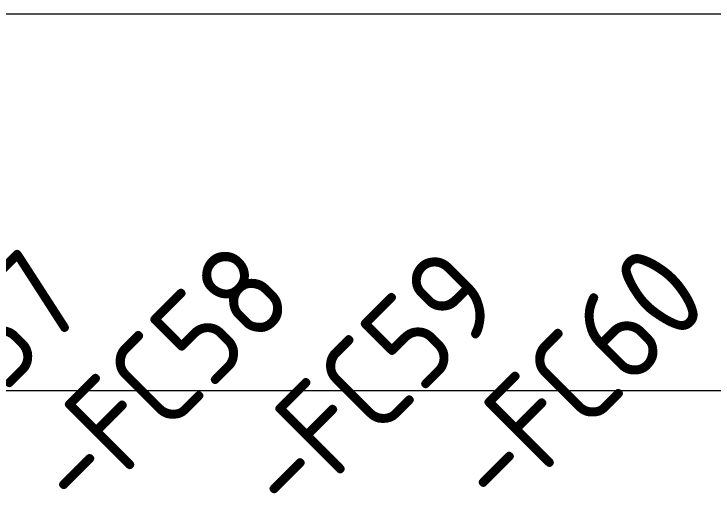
# Model space of a CAD drawing. Header units: millimetres. Extents: x 1359 to 3577, y 1336 to 3557.
# Drawn here: x 3059.3 to 3207.9, y 2779.4 to 2881.6 of the extents above; entities that cross this region are included whole.
import ezdxf
from ezdxf.enums import TextEntityAlignment as Align

# ---------------------------------------------------------------- set-up
doc = ezdxf.new("R2010")
doc.units = ezdxf.units.MM
doc.layers.add('002-PI-Kabelska kanalica', color=150, linetype='Continuous')
doc.styles.add('PI0', font='isocpeur.ttf', dxfattribs={"width": 0.9})

msp = doc.modelspace()

# ---------------------------------------------------------------- linework, layer by layer
at = {"layer": '002-PI-Kabelska kanalica', "color": 0, "linetype": 'ByBlock', "lineweight": 0}
for p, q in [((2516.57, 2881.56), (3332.57, 2881.56)), ((2516.57, 2801.56), (3332.57, 2801.56))]:
    msp.add_line(p, q, dxfattribs=at)

# ---------------------------------------------------------------- texts
at = {"layer": '002-PI-Kabelska kanalica', "color": 0, "linetype": 'ByBlock', "lineweight": 0, "style": 'PI0', "width": 0.9}
for s, p in [('-FC57', (3045.61, 2803.41)), ('-FC58', (3089.71, 2804.42)), ('-FC60', (3178.41, 2804.42)), ('-FC59', (3134.31, 2803.41))]:
    msp.add_text(s, height=20, rotation=45, dxfattribs=at).set_placement(p, align=Align.MIDDLE)

doc.saveas('drawing.dxf')
